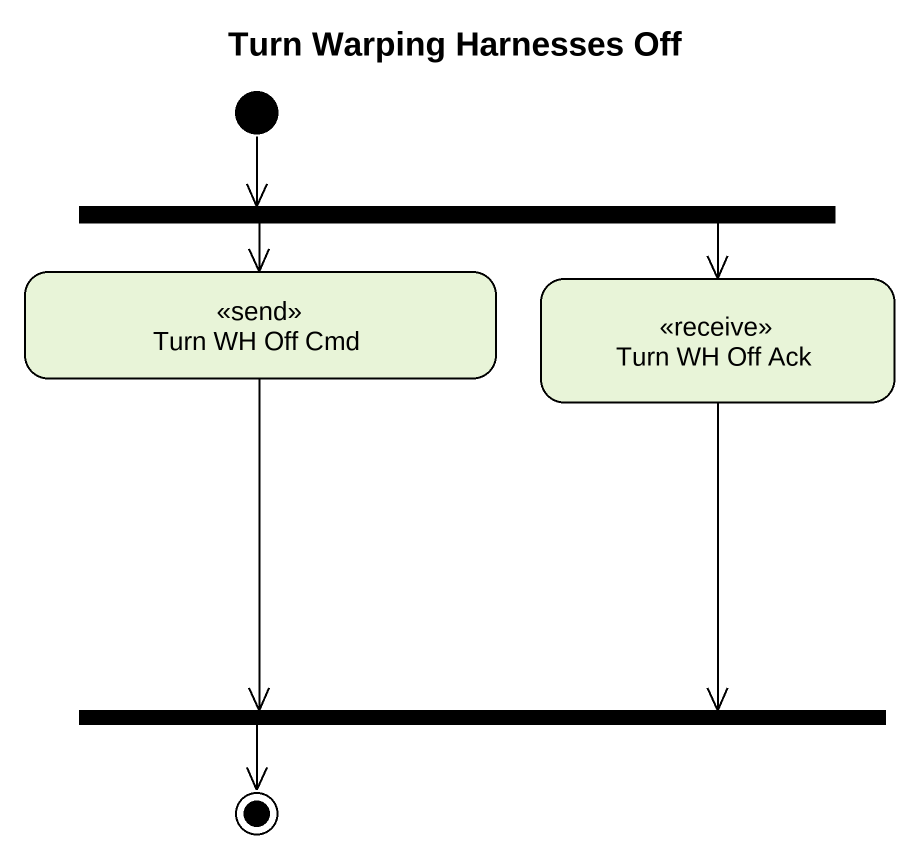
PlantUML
@startuml
title Turn Warping Harnesses Off
hide empty description
state fork1 <<fork>>
state "Turn WH Off Cmd" as Turn_WH_Off_Cmd <<send>>
state "Turn WH Off Ack" as Turn_WH_Off_Ack <<receive>>
state fork2 <<join>>
[*] -right-> fork1
fork1 -left-> Turn_WH_Off_Cmd
fork1 -right-> Turn_WH_Off_Ack
Turn_WH_Off_Cmd --> fork2
Turn_WH_Off_Ack --> fork2
fork2 -left-> [*]
@enduml
